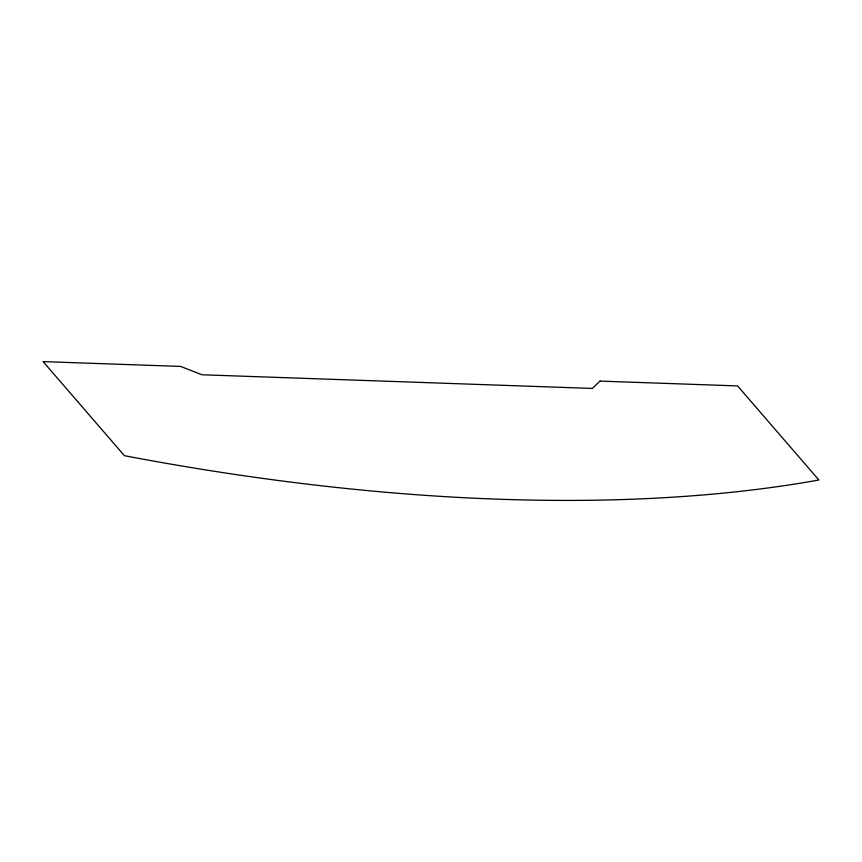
<?xml version="1.0" encoding="UTF-8"?>
<svg xmlns="http://www.w3.org/2000/svg" width="862" height="862" viewBox="0 0 862 862"><rect width="100%" height="100%" fill="white"/><g stroke="black" fill="none" stroke-linecap="round" stroke-linejoin="round"><path stroke-width="1.29" d="M600.006 381.101L592.323 388.439L201.913 374.765L180.664 366.425L43.1 361.609L124.43 455.696A1221.777 493.042 16 0 0 818.9 480.005L737.57 385.917L600.006 381.101"/></g></svg>
